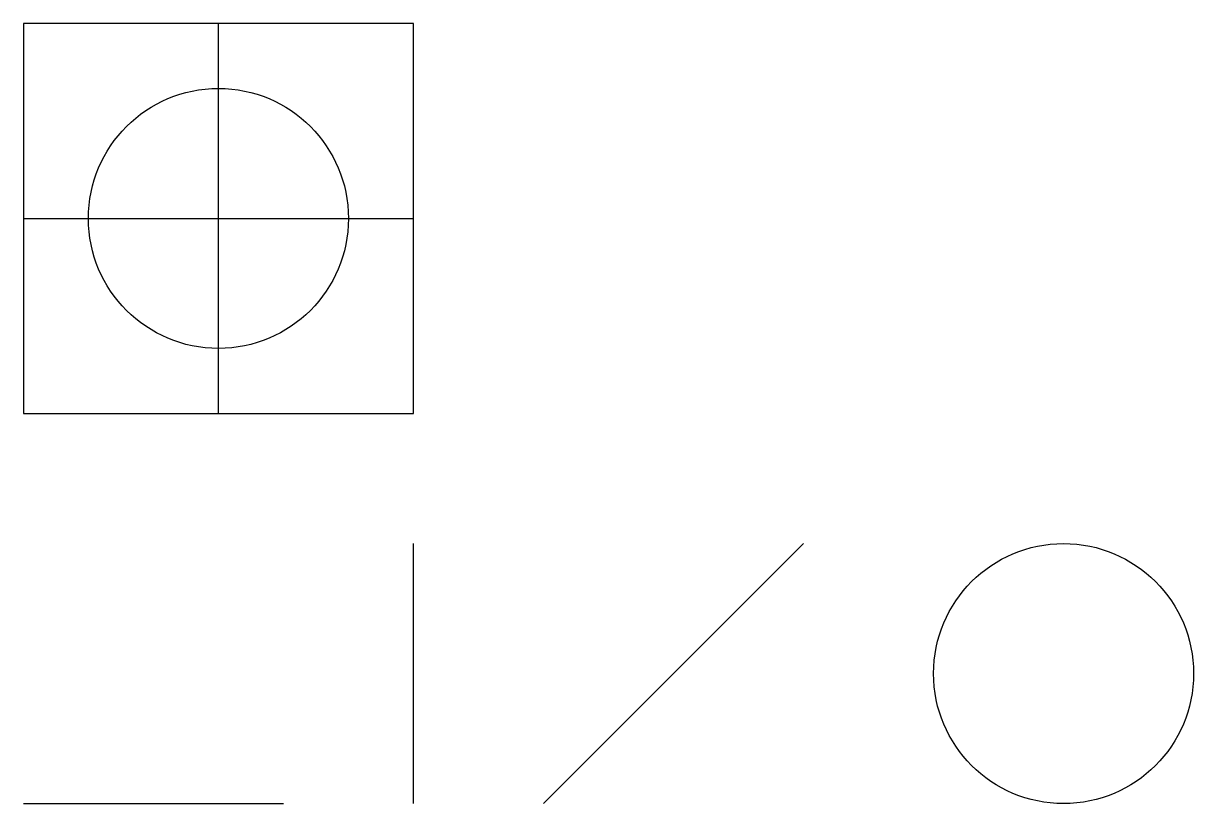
# Model space of a CAD drawing. Header units: inches. Extents: x 1 to 10, y 1 to 7.
import ezdxf

# ---------------------------------------------------------------- set-up
doc = ezdxf.new("R2010")
doc.units = ezdxf.units.IN
doc.header["$MEASUREMENT"] = 0

msp = doc.modelspace()

# ---------------------------------------------------------------- linework, layer by layer
for p, q in [((4, 7), (1, 7)), ((1, 7), (1, 4)), ((2.5, 4), (2.5, 7)), ((4, 4), (4, 7)), ((1, 5.5), (4, 5.5)), ((1, 4), (4, 4)), ((4, 1), (4, 3)), ((5, 1), (7, 3)), ((1, 1), (3, 1))]:
    msp.add_line(p, q)
for centre in [(2.5, 5.5), (9, 2)]:
    msp.add_circle(centre, 1)

doc.saveas('drawing.dxf')
